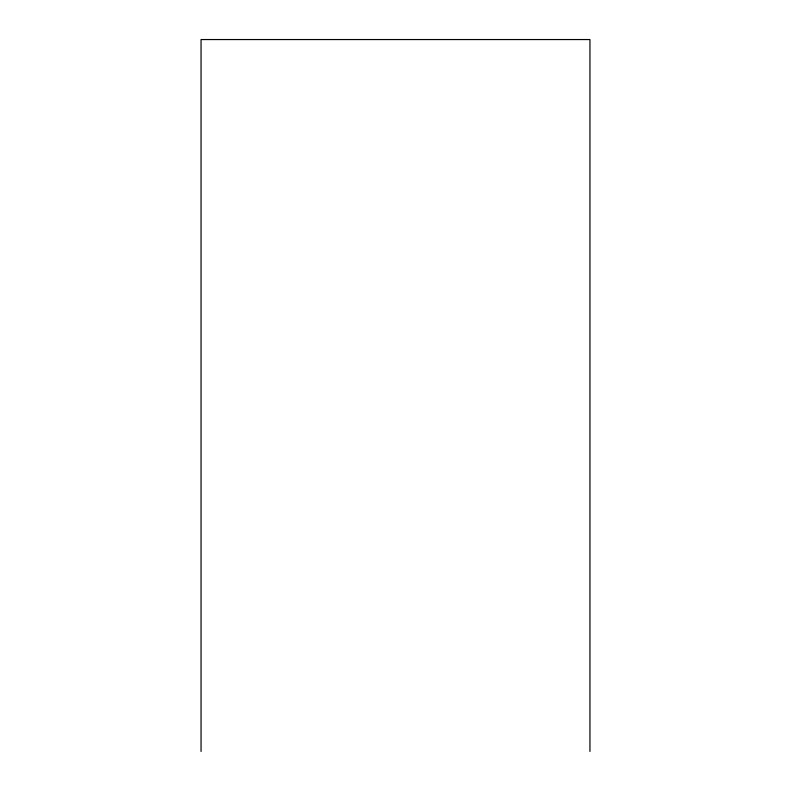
<?xml version="1.0" encoding="UTF-8"?>
<svg xmlns="http://www.w3.org/2000/svg" width="791" height="791" viewBox="0 0 791 791"><rect width="100%" height="100%" fill="white"/><g stroke="black" fill="none" stroke-linecap="round" stroke-linejoin="round"><path stroke-width="1.19" d="M589.948 751.45L589.948 39.55L201.052 39.55L201.052 751.45"/></g></svg>
